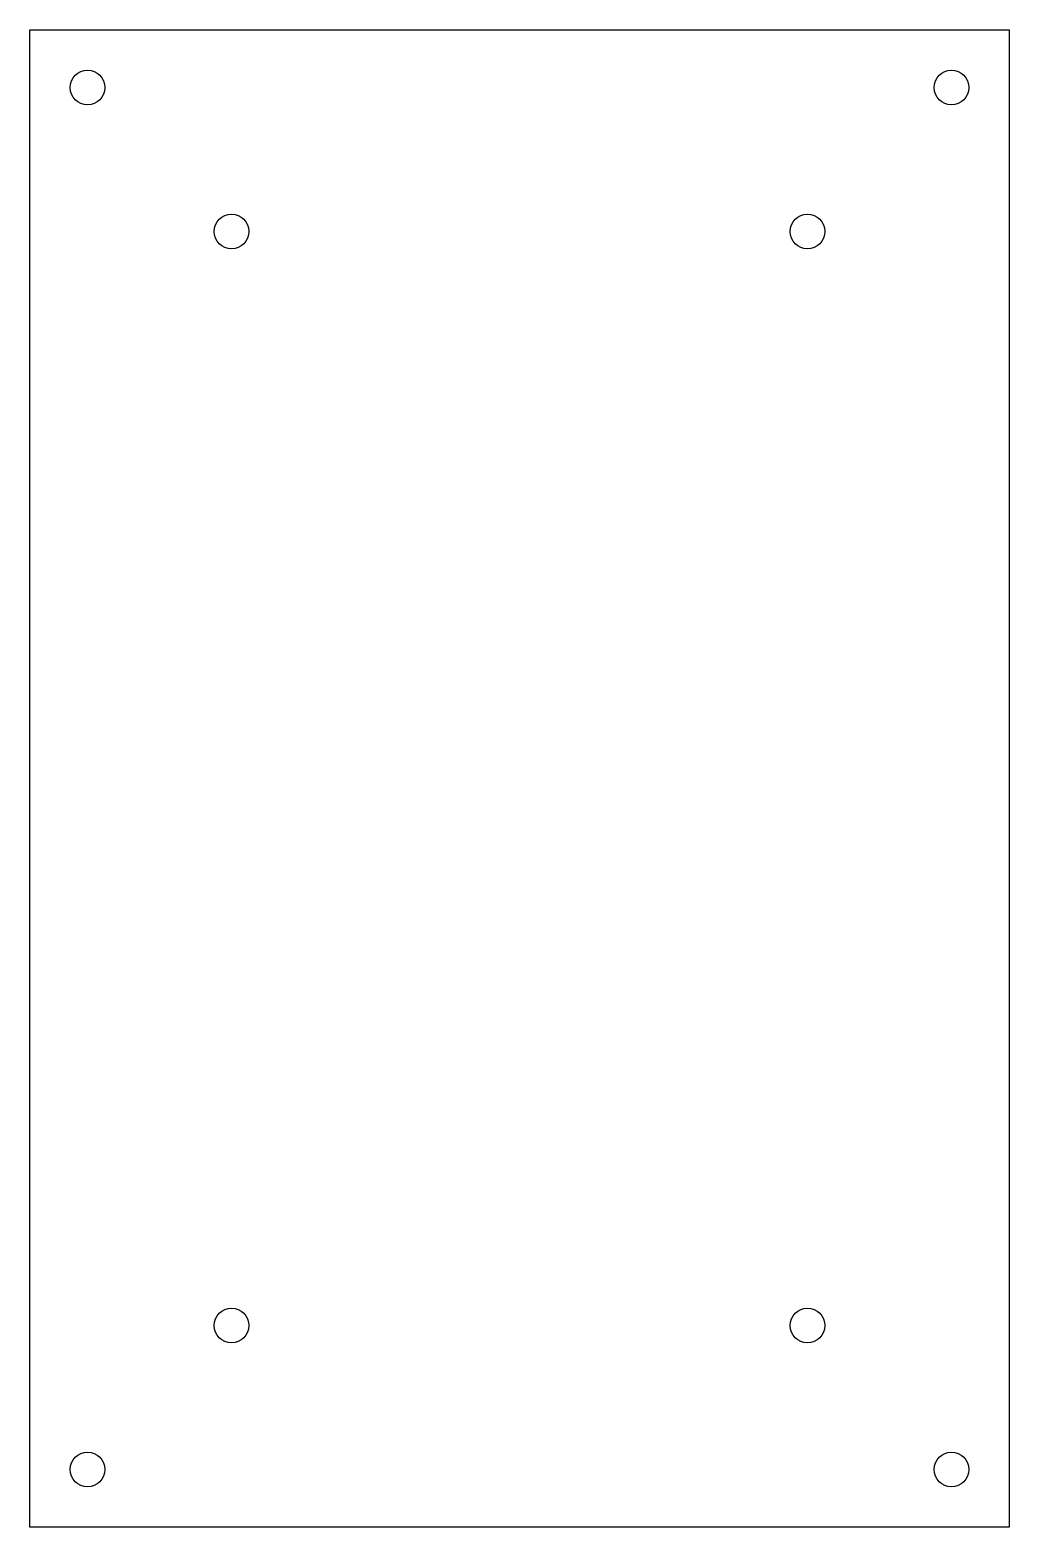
# Model space of a CAD drawing. Header units: millimetres. Extents: x -85 to 85, y -130 to 130.
import ezdxf

# ---------------------------------------------------------------- set-up
doc = ezdxf.new("R2010")
doc.units = ezdxf.units.MM
doc.layers.add('Sketch004', color=7, linetype='CONTINUOUS')

msp = doc.modelspace()

# ---------------------------------------------------------------- linework, layer by layer
at = {"layer": 'Sketch004'}
for p, q in [((-85, 130), (85, 130)), ((-85, -130), (-85, 130)), ((85, 130), (85, -130)), ((85, -130), (-85, -130))]:
    msp.add_line(p, q, dxfattribs=at)
for centre in [(-75, 120), (75, 120), (-50, 95), (50, 95), (-50, -95), (50, -95), (-75, -120), (75, -120)]:
    msp.add_circle(centre, 3, dxfattribs=at)

doc.saveas('drawing.dxf')
